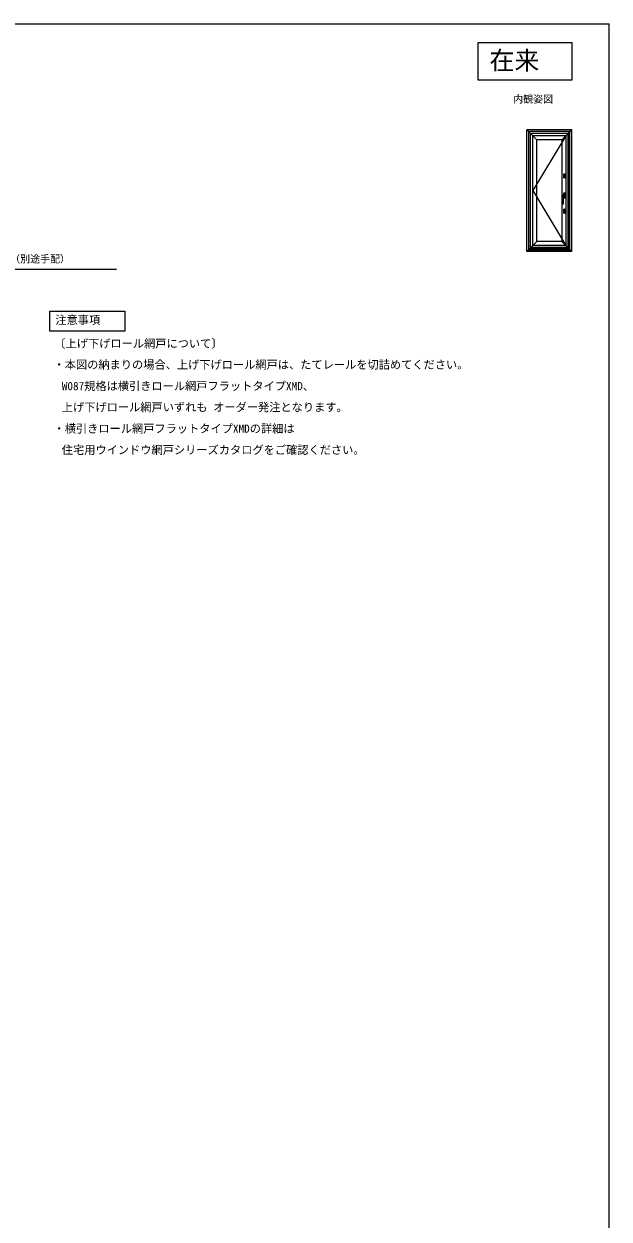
# Model space of a CAD drawing. Units: millimetres, scale not verified. Extents: x -525 to 525, y -783 to 779.
# Drawn here: x 55 to 525, y -211 to 747 of the extents above; entities that cross this region are included whole.
import ezdxf
from ezdxf.enums import TextEntityAlignment as Align

# ---------------------------------------------------------------- set-up
doc = ezdxf.new("R2010")
doc.units = ezdxf.units.MM
doc.header["$LTSCALE"] = 4
for name, color, linetype in [('0-1_USER1', 3, 'Continuous'), ('0-6_YKK_A1', 4, 'Continuous'), ('0-7_YKK_D', 6, 'Continuous'), ('0-8_YKK_ZWAK', 7, 'Continuous')]:
    doc.layers.add(name, color=color, linetype=linetype)
doc.styles.add('ＭＳ ゴシック', font='')
doc.styles.get('ＭＳ ゴシック').set_extended_font_data('MS Gothic')

msp = doc.modelspace()

# ---------------------------------------------------------------- linework, layer by layer
at = {"layer": '0-1_USER1'}
for points in [[(420, 732.3), (495, 732.3), (495, 702.3), (420, 702.3)], [(76.083, 500.867), (76.083, 516.867), (136.323, 516.867), (136.323, 500.867)]]:
    msp.add_lwpolyline(points, close=True, dxfattribs=at)
at = {"layer": '0-6_YKK_A1'}
for p, q in [((495, 662.3), (459, 662.3)), ((459, 564.8), (459, 662.3)), ((495, 564.8), (495, 662.3)), ((461.775, 567.575), (461.775, 659.525)), ((492.225, 659.525), (461.775, 659.525)), ((492.1, 659.4), (461.9, 659.4)), ((461.9, 567.7), (461.9, 659.4)), ((466.9, 654.4), (463.8, 657.5)), ((490.2, 657.5), (463.8, 657.5)), ((463.8, 569.6), (463.8, 657.5)), ((487.1, 654.4), (466.9, 654.4)), ((466.9, 572.7), (466.9, 654.4)), ((487.1, 654.4), (490.2, 657.5)), ((487.1, 654.4), (487.1, 572.7)), ((490.2, 657.5), (490.2, 569.6)), ((492.1, 659.4), (492.1, 567.7)), ((492.225, 567.575), (492.225, 659.525)), ((488.748, 623.858), (488.748, 626.843)), ((488.748, 625.9), (489.883, 625.9)), ((488.748, 624.8), (488.94, 624.8)), ((488.848, 626.943), (489.783, 626.943)), ((489.783, 623.758), (488.848, 623.758)), ((488.94, 624.075), (488.94, 625.325)), ((488.94, 624), (488.94, 625.325)), ((489.015, 625.4), (489.24, 625.4)), ((489.24, 623.925), (489.015, 623.925)), ((489.315, 625.325), (489.315, 624)), ((489.315, 625.313), (489.315, 624.075)), ((489.315, 624.8), (489.883, 624.8)), ((489.883, 626.843), (489.883, 623.858)), ((487.515, 603.125), (487.515, 609.849)), ((487.581, 609.924), (488.808, 610.075)), ((487.59, 609.924), (488.44, 609.924)), ((488.477, 611.15), (488.412, 610.95)), ((488.542, 610.95), (488.412, 610.95)), ((488.542, 610.45), (488.412, 610.45)), ((488.59, 611.175), (488.475, 611.175)), ((488.59, 610.225), (488.475, 610.225)), ((488.542, 610.95), (488.477, 611.15)), ((489.737, 609.975), (488.515, 609.942)), ((488.515, 603.125), (488.515, 609.849)), ((488.814, 609.012), (488.546, 609.018)), ((488.615, 610.051), (488.615, 611.45)), ((488.615, 611.15), (488.615, 610.25)), ((488.615, 611.05), (488.615, 611.05)), ((488.615, 610.85), (488.615, 610.85)), ((490.015, 610.475), (488.615, 610.475)), ((488.615, 607.65), (488.615, 609.016)), ((488.615, 608.625), (490.015, 608.625)), ((488.635, 611.455), (488.635, 610.5)), ((488.635, 610.5), (489.995, 610.5)), ((488.635, 607.645), (488.635, 608.6)), ((488.635, 608.6), (489.995, 608.6)), ((488.66, 610.475), (488.66, 610.5)), ((488.66, 610.475), (489.97, 610.475)), ((488.66, 608.625), (488.66, 608.6)), ((488.66, 608.625), (489.97, 608.625)), ((488.667, 609.077), (489.738, 609.062)), ((489.92, 611.53), (488.71, 611.53)), ((489.92, 607.57), (488.71, 607.57)), ((488.715, 611.55), (489.915, 611.55)), ((489.915, 607.55), (488.715, 607.55)), ((488.84, 610.1), (489.79, 610.1)), ((488.84, 609), (489.79, 609)), ((489.815, 609.9), (489.815, 609.137)), ((489.865, 610.025), (489.865, 609.075)), ((489.97, 610.475), (489.97, 610.5)), ((489.97, 608.625), (489.97, 608.6)), ((489.995, 610.5), (489.995, 611.455)), ((489.995, 608.6), (489.995, 607.645)), ((490.015, 611.45), (490.015, 607.65)), ((487.59, 603.05), (488.44, 603.05)), ((488.748, 595.558), (488.748, 598.543)), ((488.748, 597.6), (489.883, 597.6)), ((488.748, 596.5), (488.94, 596.5)), ((488.848, 598.643), (489.783, 598.643)), ((489.783, 595.458), (488.848, 595.458)), ((488.94, 595.775), (488.94, 597.025)), ((488.94, 595.7), (488.94, 597.025)), ((489.015, 597.1), (489.24, 597.1)), ((489.24, 595.625), (489.015, 595.625)), ((489.315, 597.025), (489.315, 595.7)), ((489.315, 597.013), (489.315, 595.775)), ((489.315, 596.5), (489.883, 596.5)), ((489.883, 598.543), (489.883, 595.558)), ((460.4, 566.2), (493.6, 566.2)), ((460.6, 566.4), (493.4, 566.4)), ((461.35, 567.15), (492.65, 567.15)), ((462.225, 568.025), (491.775, 568.025)), ((462.35, 568.15), (491.65, 568.15)), ((463.8, 569.6), (466.9, 572.7)), ((490.2, 569.6), (463.8, 569.6)), ((487.1, 572.7), (466.9, 572.7)), ((487.1, 572.7), (490.2, 569.6)), ((493.6, 566.2), (490.2, 569.6)), ((495, 564.8), (493.6, 566.2)), ((495, 564.8), (459, 564.8))]:
    msp.add_line(p, q, dxfattribs=at)
for points in [[(463.8, 657.5), (460.4, 660.9), (459, 662.3)], [(490.2, 657.5), (493.6, 660.9), (495, 662.3)], [(493.6, 566.2), (493.6, 660.9), (460.4, 660.9), (460.4, 566.2)], [(490.2, 657.5), (463.8, 613.55), (490.2, 569.6)], [(488.542, 610.45), (488.477, 610.25), (488.412, 610.45)], [(459, 564.8), (460.4, 566.2), (463.8, 569.6)]]:
    msp.add_lwpolyline(points, dxfattribs=at)
for centre, radius, start, end in [((488.848, 626.843), 0.1, 90, 180), ((488.848, 623.858), 0.1, 180, 270), ((489.015, 625.325), 0.075, 90, 180), ((489.015, 624), 0.075, 180, 270), ((489.24, 625.325), 0.075, 0, 90), ((489.24, 624), 0.075, 270, 0), ((489.783, 626.843), 0.1, 0, 90), ((489.783, 623.858), 0.1, 270, 0), ((487.59, 609.849), 0.075, 90, 180), ((488.015, 604.6), 4, 82.81924, 97.18076), ((489.668, 610.7), 1.3, 159.33268, 200.66732), ((488.44, 609.849), 0.075, 0, 90), ((488.475, 611.15), 0.025, 90, 159.33268), ((488.475, 610.25), 0.025, 200.66732, 270), ((488.665, 608.927), 0.15, 89.22911, 180), ((488.59, 611.15), 0.025, 0, 90), ((488.59, 610.25), 0.025, 270, 0), ((488.715, 611.45), 0.1, 90, 180), ((488.715, 607.65), 0.1, 180, 270), ((488.71, 611.455), 0.075, 90, 180), ((488.71, 607.645), 0.075, 180, 270), ((488.84, 610.025), 0.075, 90, 141.56804), ((488.84, 609.075), 0.075, 236.36958, 270), ((489.74, 609.9), 0.075, 0, 91.54908), ((489.74, 609.137), 0.075, 269.22911, 0), ((489.79, 610.025), 0.075, 0, 90), ((489.79, 609.075), 0.075, 270, 0), ((489.915, 611.45), 0.1, 0, 90), ((489.915, 607.65), 0.1, 270, 0), ((489.92, 611.455), 0.075, 0, 90), ((489.92, 607.645), 0.075, 270, 0), ((487.59, 603.125), 0.075, 180, 270), ((488.44, 603.125), 0.075, 270, 0), ((488.848, 598.543), 0.1, 90, 180), ((488.848, 595.558), 0.1, 180, 270), ((489.015, 597.025), 0.075, 90, 180), ((489.015, 595.7), 0.075, 180, 270), ((489.24, 597.025), 0.075, 0, 90), ((489.24, 595.7), 0.075, 270, 0), ((489.783, 598.543), 0.1, 0, 90), ((489.783, 595.558), 0.1, 270, 0)]:
    msp.add_arc(centre, radius, start, end, dxfattribs=at)
at = {"layer": '0-7_YKK_D'}
msp.add_lwpolyline([(-230.45, 489.096), (-228.054, 489.968), (-61.767, 550.492), (129.507, 550.492)], dxfattribs=at)
at = {"layer": '0-8_YKK_ZWAK'}
msp.add_line((-525, 747.3), (525, 747.3), dxfattribs=at)
msp.add_lwpolyline([(-525, -782.7), (525, -782.7), (525, 747.3)], dxfattribs=at)

# ---------------------------------------------------------------- texts
at = {"layer": '0-1_USER1', "style": 'ＭＳ ゴシック'}
for s, height, p in [('在来', 14.66, (429, 706.3)), ('内観姿図', 5.865, (448, 682.3)), ('注意事項', 6.598, (80.502, 504.527)), ('〔上げ下げロール網戸について〕', 6.598, (79.735, 485.635)), ('・本図の納まりの場合、上げ下げロール網戸は、たてレールを切詰めてください。', 6.598, (79.07, 468.692)), (' W087規格は横引きロール網戸フラットタイプXMD、', 6.598, (81.218, 451.544)), (' 上げ下げロール網戸いずれも オーダー発注となります。', 6.598, (81.218, 434.55)), ('・横引きロール網戸フラットタイプXMDの詳細は', 6.598, (79.07, 417.402)), (' 住宅用ウインドウ網戸シリーズカタログをご確認ください。', 6.598, (81.218, 400.306))]:
    msp.add_text(s, height=height, dxfattribs=at).set_placement(p, align=Align.BOTTOM_LEFT)
at = {"layer": '0-7_YKK_D', "style": 'ＭＳ ゴシック'}
msp.add_text('網戸アタッチメント取付ねじ（別途手配）', height=5.865, dxfattribs=at).set_placement((-59.728, 554.077), align=Align.BOTTOM_LEFT)

doc.saveas('drawing.dxf')
